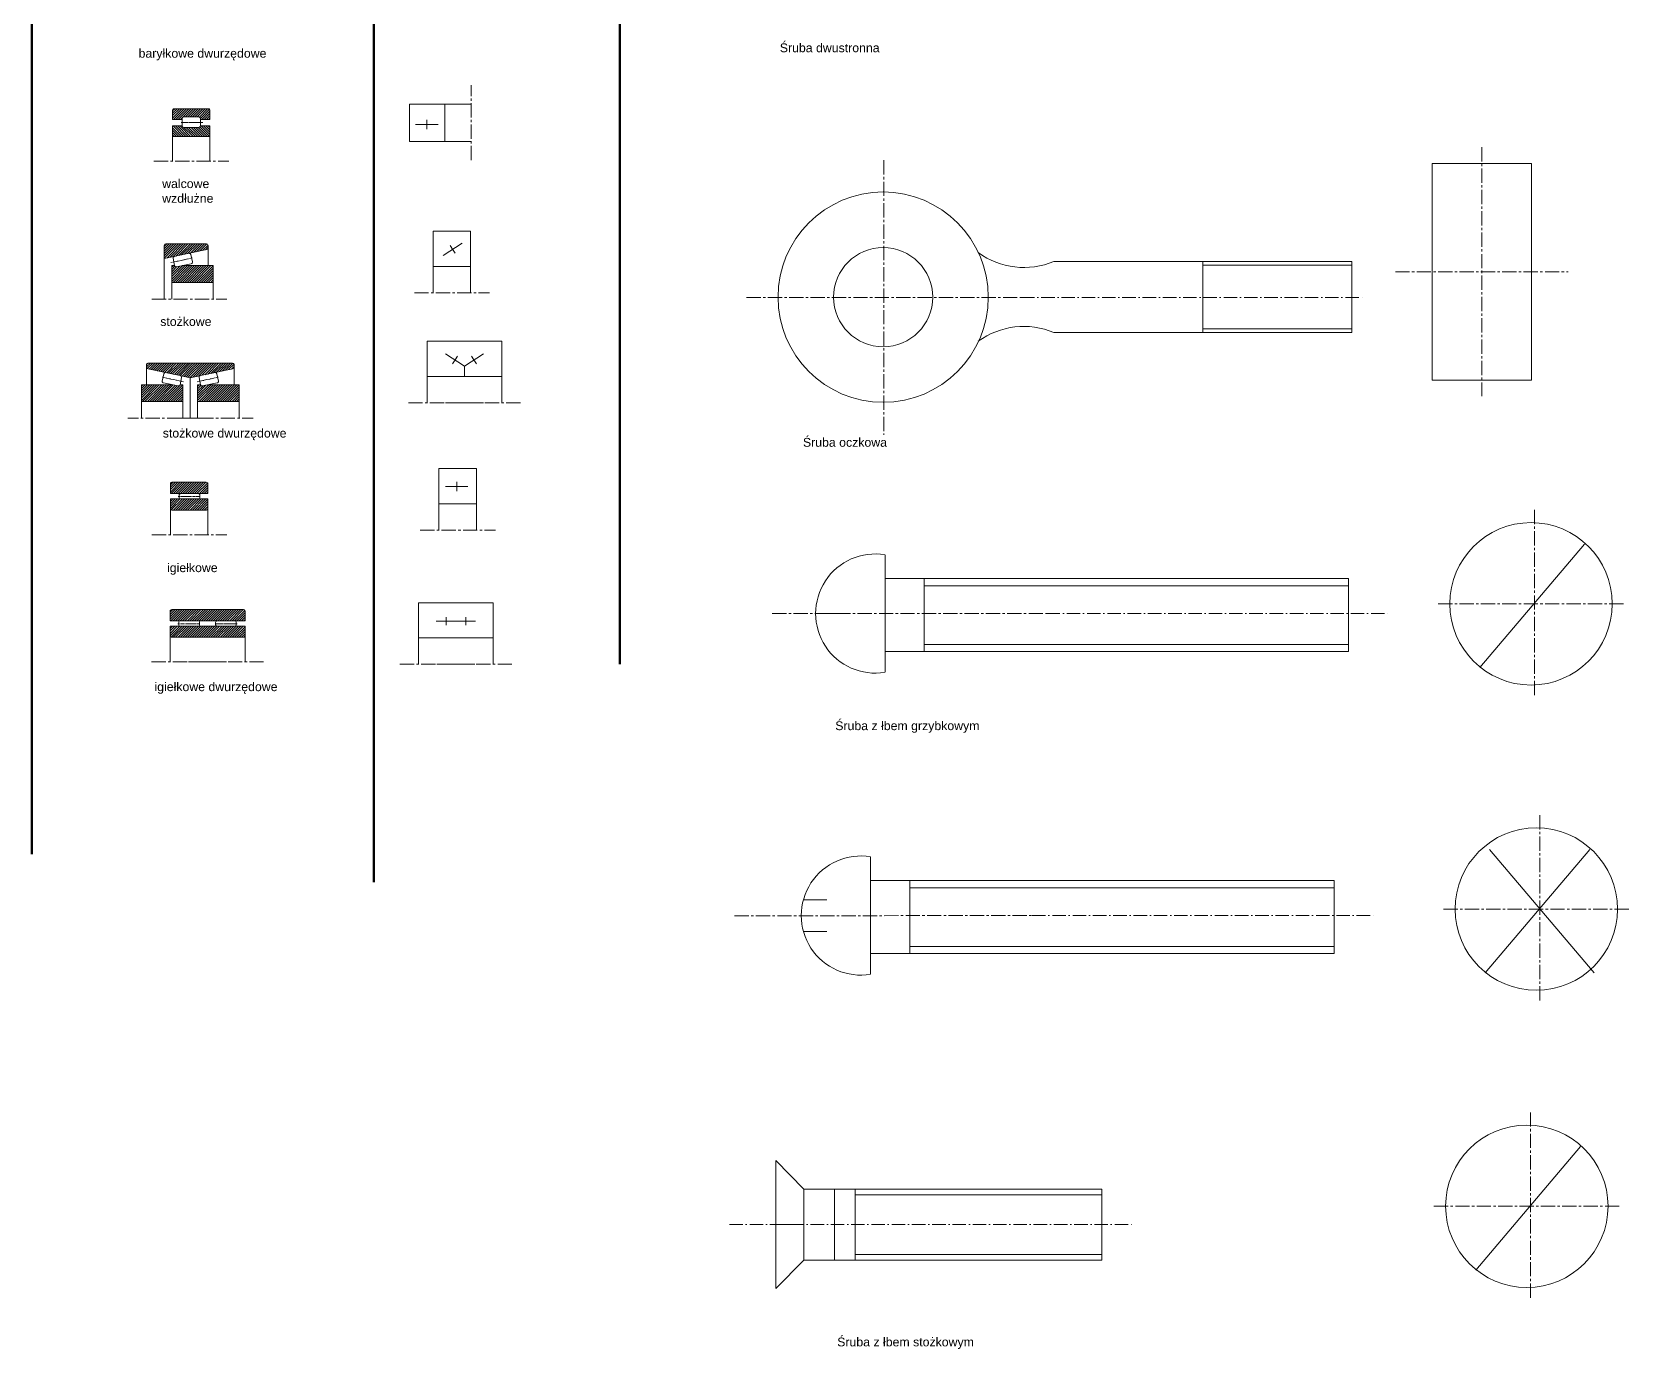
# Model space of a CAD drawing. Header units: millimetres. Extents: x 271 to 5931, y -2947 to 693.
# Drawn here: x 1457 to 3592, y -2947 to -1188 of the extents above; entities that cross this region are included whole.
import ezdxf

# ---------------------------------------------------------------- set-up
doc = ezdxf.new("R2010")
doc.units = ezdxf.units.MM
doc.linetypes.add('ACAD_ISO10W100', pattern=[18, 12, -3, 0, -3])
doc.linetypes.add('CENTER2', pattern=[28.575, 19.05, -3.175, 3.175, -3.175])
for name, color, linetype, lineweight in [('0.1', 1, 'Continuous', 30), ('cienka ciagla', 7, 'Continuous', 18), ('cienka punktowa', 7, 'ACAD_ISO10W100', 18)]:
    doc.layers.add(name, color=color, linetype=linetype, lineweight=lineweight)
doc.styles.get("Standard").update_dxf_attribs({"font": 'arial.ttf'})
pattern_1 = [(45, (34.774, -159.2232), (-1.5715448, 1.5715448), [])]
pattern_2 = [(45, (-0.3386, -170.004), (-1.5715448, 1.5715448), [])]

msp = doc.modelspace()

# ---------------------------------------------------------------- hatches: boundary and pattern name
at = {"layer": 'cienka ciagla', "lineweight": 18}
h = msp.add_hatch(dxfattribs=at)
h.set_pattern_fill('ANSI31', scale=0.7)
h.set_pattern_definition([(45, (4.472, -658.5669), (-1.5715448, 1.5715448), [])])
h.paths.add_polyline_path([(1695.4, -1292.4, 0.414214), (1693.4, -1290.4), (1647.4, -1290.4, 0.414214), (1645.4, -1292.4), (1645.4, -1304.5), (1658.3, -1304.5), (1658.3, -1303.2, -0.414214), (1660.3, -1301.2), (1680.6, -1301.2, -0.414214), (1682.6, -1303.2), (1682.6, -1304.5), (1695.4, -1304.5)])
h = msp.add_hatch(dxfattribs=at)
h.set_pattern_fill('ANSI31', scale=0.7, angle=90)
h.set_pattern_definition([(135, (4.472, -658.5669), (-1.5715448, -1.5715448), [])])
h.paths.add_polyline_path([(1695.4, -1313.2), (1682.6, -1313.2), (1682.6, -1313.2, -0.414214), (1680.6, -1315.2), (1660.3, -1315.2, -0.414214), (1658.3, -1313.2), (1658.3, -1313.2), (1645.4, -1313.2), (1645.4, -1325.3, 0.414214), (1647.4, -1327.3), (1693.4, -1327.3, 0.414214), (1695.4, -1325.3)])
h = msp.add_hatch(dxfattribs=at)
h.set_pattern_fill('ANSI31', scale=0.7)
h.paths.add_polyline_path([(1699.7, -1499.8), (1658.1, -1499.8), (1650.5, -1501.4, -0.414214), (1648.1, -1499.8), (1644.2, -1499.8), (1644.2, -1514.4), (1644.2, -1522.2), (1699.7, -1522.2)])
h.paths.add_polyline_path([(1692.8, -1472.8, 0.414214), (1690.8, -1470.8), (1636.3, -1470.8, 0.414214), (1634.3, -1472.8), (1634.3, -1490.5), (1642.8, -1488.7), (1647.2, -1487.7, -0.060034), (1647.6, -1487.6), (1654.9, -1486.1), (1692.8, -1478.1)])
h = msp.add_hatch(dxfattribs=at)
h.set_pattern_fill('ANSI31', scale=0.7)
h.set_pattern_definition(pattern_1)
h.paths.add_polyline_path([(1603.8, -1659.1), (1603.8, -1681.4), (1659.3, -1681.4), (1659.3, -1673.6), (1659.3, -1659.1), (1655.4, -1659.1, -0.414214), (1653, -1660.6), (1645.3, -1659.1)])
h.paths.add_polyline_path([(1612.7, -1630.1, 0.414214), (1610.7, -1632.1), (1610.7, -1637.3), (1648.6, -1645.3), (1655.8, -1646.8, -0.060034), (1656.3, -1647), (1660.7, -1647.9), (1669.1, -1649.7), (1669.1, -1632.1, 0.414214), (1667.1, -1630.1)])
h = msp.add_hatch(dxfattribs=at)
h.set_pattern_fill('ANSI31', scale=0.7)
h.set_pattern_definition(pattern_1)
h.paths.add_polyline_path([(1692.9, -1659.1), (1685.2, -1660.6, -0.414214), (1682.9, -1659.1), (1678.9, -1659.1), (1678.9, -1673.6), (1678.9, -1681.4), (1734.5, -1681.4), (1734.5, -1659.1)])
h.paths.add_polyline_path([(1671.1, -1630.1, 0.414214), (1669.1, -1632.1), (1669.1, -1649.7), (1677.5, -1647.9), (1682, -1647, -0.060034), (1682.4, -1646.8), (1689.7, -1645.3), (1727.6, -1637.3), (1727.6, -1632.1, 0.414214), (1725.6, -1630.1)])
h = msp.add_hatch(dxfattribs=at)
h.set_pattern_fill('ANSI31', scale=0.7)
h.paths.add_polyline_path([(1692.5, -1791.4, 0.414214), (1690.5, -1789.4), (1644.5, -1789.4, 0.414214), (1642.5, -1791.4), (1642.5, -1803.6), (1642.5, -1804.5), (1656.1, -1804.5), (1679.8, -1804.5), (1692.5, -1804.5), (1692.5, -1803.6)])
h.paths.add_polyline_path([(1692.5, -1812.2), (1692.5, -1811.5), (1679.8, -1811.5), (1656.1, -1811.5), (1642.5, -1811.5), (1642.5, -1812.2), (1642.5, -1824.4, 0.414214), (1644.5, -1826.4), (1690.5, -1826.4, 0.414214), (1692.5, -1824.4)])
h = msp.add_hatch(dxfattribs=at)
h.set_pattern_fill('ANSI31', scale=0.7)
h.set_pattern_definition(pattern_2)
h.paths.add_polyline_path([(1692.2, -1961.4, 0.414214), (1690.2, -1959.4), (1644.2, -1959.4, 0.414214), (1642.2, -1961.4), (1642.2, -1973.6), (1642.2, -1974.5), (1655.7, -1974.5), (1679.5, -1974.5), (1692.2, -1974.5), (1692.2, -1973.6)])
h.paths.add_polyline_path([(1692.2, -1982.2), (1692.2, -1981.6), (1679.5, -1981.6), (1655.7, -1981.6), (1642.1, -1981.6), (1642.2, -1982.2), (1642.2, -1994.4, 0.414214), (1644.2, -1996.4), (1690.2, -1996.4, 0.414214), (1692.2, -1994.4)])
h = msp.add_hatch(dxfattribs=at)
h.set_pattern_fill('ANSI31', scale=0.7)
h.set_pattern_definition(pattern_2)
h.paths.add_polyline_path([(1694.2, -1959.4, 0.414214), (1692.2, -1961.4), (1692.2, -1973.6), (1692.2, -1974.5), (1704.9, -1974.5), (1728.6, -1974.5), (1742.2, -1974.5), (1742.2, -1973.6), (1742.2, -1961.4, 0.414214), (1740.2, -1959.4)])
h.paths.add_polyline_path([(1740.2, -1996.4, 0.414214), (1742.2, -1994.4), (1742.2, -1982.2), (1742.2, -1981.6), (1728.6, -1981.6), (1704.9, -1981.6), (1692.2, -1981.6), (1692.2, -1982.2), (1692.2, -1994.4, 0.414214), (1694.2, -1996.4)])

# ---------------------------------------------------------------- linework, layer by layer
at = {"layer": '0.1', "lineweight": 18}
for points in [[(1658.3, -1304.5), (1645.4, -1304.5), (1645.4, -1292.4, -0.414214), (1647.4, -1290.4), (1693.4, -1290.4, -0.414214), (1695.4, -1292.4), (1695.4, -1304.5), (1682.6, -1304.5)], [(1682.6, -1313.2), (1695.4, -1313.2), (1695.4, -1325.3, -0.414214), (1693.4, -1327.3), (1647.4, -1327.3, -0.414214), (1645.4, -1325.3), (1645.4, -1313.2), (1658.3, -1313.2)], [(1642.5, -1803.6), (1642.5, -1791.4, -0.414214), (1644.5, -1789.4), (1690.5, -1789.4, -0.414214), (1692.5, -1791.4), (1692.5, -1803.6)], [(1692.5, -1812.2), (1692.5, -1824.4, -0.414214), (1690.5, -1826.4), (1644.5, -1826.4, -0.414214), (1642.5, -1824.4), (1642.5, -1812.2)], [(1642.2, -1973.6), (1642.2, -1961.4, -0.414214), (1644.2, -1959.4), (1690.2, -1959.4)], [(1742.2, -1973.6), (1742.2, -1961.4, 0.414214), (1740.2, -1959.4), (1694.2, -1959.4)], [(1690.2, -1996.4), (1644.2, -1996.4, -0.414214), (1642.2, -1994.4), (1642.2, -1982.2)], [(1694.2, -1996.4), (1740.2, -1996.4, 0.414214), (1742.2, -1994.4), (1742.2, -1982.2)]]:
    msp.add_lwpolyline(points, format="xyb", dxfattribs=at)
at = {"layer": 'cienka ciagla', "lineweight": 50}
for p, q in [((1914.4, 582.7), (1914.4, -2323.4)), ((1457.5, 552.5), (1457.5, -2286.2)), ((2242.9, 524.2), (2242.9, -2032.3))]:
    msp.add_line(p, q, dxfattribs=at)
at = {"layer": 'cienka ciagla', "color": 1, "lineweight": 18}
for p, q in [((2009.3, -1284.1), (2044.3, -1284.1)), ((1645.4, -1325.3), (1645.4, -1360.3)), ((1695.4, -1325.3), (1695.4, -1360.3)), ((2009.3, -1334.2), (2044.3, -1334.2)), ((1690.8, -1470.8), (1636.3, -1470.8)), ((1634.3, -1490.5), (1634.3, -1472.8)), ((1642.8, -1488.7), (1634.3, -1490.5)), ((1634.3, -1490.5), (1634.3, -1544.5)), ((1642.8, -1488.7), (1647.2, -1487.7)), ((1654.9, -1486.1), (1692.8, -1478.1)), ((1692.8, -1478.1), (1692.8, -1472.8)), ((1692.8, -1478.1), (1692.8, -1499.8)), ((1648.1, -1499.8), (1644.2, -1499.8)), ((1644.2, -1499.8), (1644.2, -1514.4)), ((1644.2, -1514.4), (1644.2, -1544.5)), ((1658.1, -1499.8), (1699.7, -1499.8)), ((1699.7, -1499.8), (1699.7, -1544.5)), ((1993.4, -1501.1), (1993.4, -1536.1)), ((2043.5, -1501.1), (2043.5, -1536.1)), ((3022.1, -1494.3), (3022.1, -1589.2)), ((3140.3, -1499.2), (3022.1, -1499.2)), ((3140.3, -1499.2), (3221.1, -1499.2)), ((1699.7, -1522.2), (1644.2, -1522.2)), ((3022.1, -1584.3), (3221.1, -1584.3)), ((1610.7, -1637.3), (1610.7, -1632.1)), ((1648.6, -1645.3), (1610.7, -1637.3)), ((1610.7, -1637.3), (1610.7, -1659.1)), ((1612.7, -1630.1), (1667.1, -1630.1)), ((1667.1, -1630.1), (1671.1, -1630.1)), ((1725.6, -1630.1), (1671.1, -1630.1)), ((1689.7, -1645.3), (1727.6, -1637.3)), ((1727.6, -1637.3), (1727.6, -1632.1)), ((1727.6, -1637.3), (1727.6, -1659.1)), ((1645.3, -1659.1), (1603.8, -1659.1)), ((1603.8, -1659.1), (1603.8, -1703.7)), ((1655.4, -1659.1), (1659.3, -1659.1)), ((1660.7, -1647.9), (1656.3, -1647)), ((1659.3, -1659.1), (1659.3, -1673.6)), ((1660.7, -1647.9), (1669.1, -1649.7)), ((1677.5, -1647.9), (1669.1, -1649.7)), ((1669.1, -1649.7), (1669.1, -1703.7)), ((1669.1, -1649.7), (1669.1, -1703.7)), ((1677.5, -1647.9), (1682, -1647)), ((1682.9, -1659.1), (1678.9, -1659.1)), ((1678.9, -1659.1), (1678.9, -1673.6)), ((1692.9, -1659.1), (1734.5, -1659.1)), ((1734.5, -1659.1), (1734.5, -1703.7)), ((1985.4, -1648.1), (1985.4, -1683.1)), ((2085.4, -1648.1), (2085.4, -1683.1)), ((1603.8, -1681.4), (1659.3, -1681.4)), ((1659.3, -1673.6), (1659.3, -1703.7)), ((1678.9, -1673.6), (1678.9, -1703.7)), ((1734.5, -1681.4), (1678.9, -1681.4)), ((1642.5, -1804.5), (1642.5, -1803.6)), ((1656.1, -1804.5), (1642.5, -1804.5)), ((1656.1, -1811.5), (1642.5, -1811.5)), ((1642.5, -1811.5), (1642.5, -1812.2)), ((1679.8, -1804.5), (1692.5, -1804.5)), ((1679.8, -1811.5), (1692.5, -1811.5)), ((1692.5, -1804.5), (1692.5, -1803.6)), ((1692.5, -1811.5), (1692.5, -1812.2)), ((1642.5, -1824.4), (1642.5, -1859.4)), ((1692.5, -1824.4), (1692.5, -1859.4)), ((2001.4, -1818.2), (2001.4, -1853.2)), ((2051.4, -1818.2), (2051.4, -1853.2)), ((3392.4, -2037), (3532.2, -1871.9)), ((2597.4, -1886.2), (2597.4, -2043.2)), ((2649.7, -1917.7), (2649.7, -2015.6)), ((2649.4, -1927.5), (3216.7, -1927.5)), ((1690.2, -1959.4), (1694.2, -1959.4)), ((1655.7, -1981.6), (1642.1, -1981.6)), ((1642.1, -1981.6), (1642.2, -1982.2)), ((1642.2, -1974.5), (1642.2, -1973.6)), ((1655.7, -1974.5), (1642.2, -1974.5)), ((1679.5, -1974.5), (1692.2, -1974.5)), ((1679.5, -1981.6), (1692.2, -1981.6)), ((1704.9, -1974.5), (1692.2, -1974.5)), ((1704.9, -1981.6), (1692.2, -1981.6)), ((1728.6, -1974.5), (1742.2, -1974.5)), ((1728.6, -1981.6), (1742.2, -1981.6)), ((1742.2, -1974.5), (1742.2, -1973.6)), ((1742.2, -1981.6), (1742.2, -1982.2)), ((2504.8, -1964.7), (2539.1, -1964.7)), ((1642.2, -1994.4), (1642.2, -2029.4)), ((1690.2, -1996.4), (1694.2, -1996.4)), ((1742.2, -1994.4), (1742.2, -2029.4)), ((1974, -1997.3), (1974, -2032.3)), ((2074, -1997.3), (2074, -2032.3)), ((2649.4, -2006), (3216.7, -2006)), ((3399.5, -2444.9), (3539.3, -2279.8)), ((3544.9, -2444.9), (3405.1, -2279.8)), ((2578.2, -2289.7), (2578.2, -2446.7)), ((2630.5, -2321.2), (2630.5, -2419.1)), ((2487.9, -2347.3), (2519.7, -2347.3)), ((2630.2, -2331), (3197.5, -2331)), ((2487.9, -2389.6), (2519.7, -2389.6)), ((2630.2, -2409.5), (3197.5, -2409.5)), ((3386.9, -2842), (3526.6, -2676.9)), ((2489, -2733.7), (2451.6, -2695.6)), ((2451.6, -2866.6), (2451.6, -2695.6)), ((2530.1, -2733.6), (2530.1, -2828.5)), ((2557.3, -2733.7), (2557.3, -2828.5)), ((2557.3, -2741.1), (2887.1, -2741.1)), ((2451.6, -2781.1), (2472.6, -2781.1)), ((2489, -2828.5), (2451.6, -2866.6)), ((2557.3, -2821.1), (2887.1, -2821.1))]:
    msp.add_line(p, q, dxfattribs=at)
at = {"layer": 'cienka ciagla', "lineweight": 18}
for p, q in [((1970.2, -1311.3), (2000.2, -1311.3)), ((1985.2, -1305.2), (1985.2, -1311.3)), ((1985.2, -1317.4), (1985.2, -1311.3)), ((2006.9, -1486.2), (2032.2, -1469.9)), ((2016.3, -1473), (2019.6, -1478.1)), ((2022.9, -1483.2), (2019.6, -1478.1)), ((2010.1, -1617.7), (2035.4, -1634)), ((2026.1, -1620.8), (2022.8, -1625.9)), ((2060.7, -1617.7), (2035.4, -1634)), ((2044.8, -1620.8), (2048, -1625.9)), ((2019.5, -1631), (2022.8, -1625.9)), ((2035.4, -1634), (2035.4, -1648.1)), ((2051.3, -1631), (2048, -1625.9)), ((2025.1, -1788.9), (2025.1, -1794.9)), ((2010, -1794.9), (2040.1, -1794.9)), ((2025.1, -1801), (2025.1, -1794.9)), ((1997.6, -1975), (2024, -1975)), ((2010.8, -1969.6), (2010.8, -1975)), ((2010.8, -1980.3), (2010.8, -1975)), ((2050.4, -1975), (2024, -1975)), ((2037.2, -1969.6), (2037.2, -1975)), ((2037.2, -1980.3), (2037.2, -1975))]:
    msp.add_line(p, q, dxfattribs=at)
at = {"layer": 'cienka ciagla', "linetype": 'ACAD_ISO10W100', "lineweight": 18, "ltscale": 1.5}
for p, q in [((2779, -1542.6), (3236.3, -1542.6)), ((2813.2, -1964.7), (3270.6, -1964.7)), ((2794, -2368.2), (3251.4, -2368.2)), ((2389.5, -2781.1), (2928.3, -2781.1))]:
    msp.add_line(p, q, dxfattribs=at)
at = {"layer": 'cienka ciagla', "color": 1, "lineweight": 18}
for points in [[(1660.3, -1301.2), (1680.6, -1301.2, -0.414214), (1682.6, -1303.2), (1682.6, -1313.2, -0.414214), (1680.6, -1315.2), (1660.3, -1315.2, -0.414214), (1658.3, -1313.2), (1658.3, -1303.2, -0.414214)], [(1656.1, -1804.5), (1679.8, -1804.5, -0.414214), (1681.8, -1806.5), (1681.8, -1809.5, -0.414214), (1679.8, -1811.5), (1656.1, -1811.5, -0.414214), (1654.1, -1809.5), (1654.1, -1806.5, -0.414214)], [(1655.7, -1974.5), (1679.5, -1974.5, -0.414214), (1681.5, -1976.5), (1681.5, -1979.6, -0.414214), (1679.5, -1981.6), (1655.7, -1981.6, -0.414214), (1653.7, -1979.6), (1653.7, -1976.5, -0.414214)], [(1728.6, -1974.5), (1704.9, -1974.5, 0.414214), (1702.9, -1976.5), (1702.9, -1979.6, 0.414214), (1704.9, -1981.6), (1728.6, -1981.6, 0.414214), (1730.6, -1979.6), (1730.6, -1976.5, 0.414214)]]:
    msp.add_lwpolyline(points, format="xyb", close=True, dxfattribs=at)
for points in [[(2009.3, -1334.2), (2009.3, -1284.1), (1962.2, -1284.1), (1962.2, -1334.2)], [(3328.3, -1363.3), (3461.2, -1363.3), (3461.2, -1652.8), (3328.3, -1652.8)], [(1993.4, -1501.1), (2043.5, -1501.1), (2043.5, -1454), (1993.4, -1454)], [(2001.4, -1818.2), (2051.4, -1818.2), (2051.4, -1771.1), (2001.4, -1771.1)], [(2597.4, -1917.7), (3216.7, -1917.7), (3216.7, -2015.6), (2597.4, -2015.6)], [(2578.2, -2321.2), (3197.5, -2321.2), (3197.5, -2419.1), (2578.2, -2419.1)], [(2489, -2733.7), (2887.1, -2733.7), (2887.1, -2828.5), (2489, -2828.5)]]:
    msp.add_lwpolyline(points, close=True, dxfattribs=at)
for points in [[(1667.5, -1483.5, -0.384071), (1669.9, -1485.1), (1671.9, -1495, -0.414214), (1670.3, -1497.3), (1650.5, -1501.4, -0.414214), (1648.1, -1499.8), (1646.1, -1490, -0.414214), (1647.6, -1487.6), (1654.9, -1486.1)], [(1636, -1642.7, 0.384071), (1633.6, -1644.3), (1631.6, -1654.2, 0.414214), (1633.2, -1656.6), (1653, -1660.6, 0.414214), (1655.4, -1659.1), (1657.4, -1649.2, 0.414214), (1655.8, -1646.8), (1648.6, -1645.3)], [(1702.2, -1642.7, -0.384071), (1704.6, -1644.3), (1706.6, -1654.2, -0.414214), (1705.1, -1656.6), (1685.2, -1660.6, -0.414214), (1682.9, -1659.1), (1680.9, -1649.2, -0.414214), (1682.4, -1646.8), (1689.7, -1645.3)]]:
    msp.add_lwpolyline(points, format="xyb", dxfattribs=at)
for points in [[(2823.1, -1494.3), (3221.1, -1494.3), (3221.1, -1589.2), (2823.1, -1589.2)], [(2035.4, -1601), (1985.4, -1601), (1985.4, -1648.1), (2035.4, -1648.1)], [(2035.4, -1601), (2085.4, -1601), (2085.4, -1648.1), (2035.4, -1648.1)], [(2024, -1950.2), (1974, -1950.2), (1974, -1997.3), (2024, -1997.3)], [(2024, -1950.2), (2074, -1950.2), (2074, -1997.3), (2024, -1997.3)]]:
    msp.add_lwpolyline(points, dxfattribs=at)
for centre, radius in [((2594.9, -1542), 140.5), ((2594.9, -1542), 66.3), ((3460.6, -1951.7), 108.5), ((3467.7, -2359.5), 108.5), ((3455, -2756.6), 108.5)]:
    msp.add_circle(centre, radius, dxfattribs=at)
for centre, radius, start, end in [((1636.3, -1472.8), 2, 90, 180), ((1690.8, -1472.8), 2, 0, 90), ((2782.9, -1398.9), 103.5, 233.9035, 292.8164), ((2782.9, -1684.6), 103.5, 67.1836, 126.0965), ((1612.7, -1632.1), 2, 90, 180), ((1725.6, -1632.1), 2, 0, 90), ((2584.3, -1964.7), 79.6, 80.5547, 279.4453), ((2565.1, -2368.2), 79.6, 80.5547, 279.4453)]:
    msp.add_arc(centre, radius, start, end, dxfattribs=at)
at = {"layer": 'cienka punktowa', "linetype": 'CENTER2', "lineweight": 18}
for p, q in [((2044.3, -1359.1), (2044.3, -1258.8)), ((3394.7, -1341.5), (3394.7, -1674.5)), ((1620.4, -1360.3), (1720.7, -1360.3)), ((2595.6, -1359.2), (2595.6, -1726)), ((3279.3, -1508), (3510.2, -1508)), ((1968.5, -1536.1), (2068.8, -1536.1)), ((1617.9, -1544.5), (1718.1, -1544.5)), ((2412.2, -1542.6), (2779, -1542.6)), ((1960.5, -1683.1), (2060.7, -1683.1)), ((2110.3, -1683.1), (2010.1, -1683.1)), ((1685.6, -1703.7), (1585.4, -1703.7)), ((1652.6, -1703.7), (1752.9, -1703.7)), ((3465.4, -1826.1), (3465.4, -2074.1)), ((1976.4, -1853.2), (2076.7, -1853.2)), ((1617.6, -1859.4), (1717.8, -1859.4)), ((3336.5, -1951.7), (3584.5, -1951.7)), ((2446.5, -1964.7), (2813.2, -1964.7)), ((1617.3, -2029.4), (1717.5, -2029.4)), ((1767.1, -2029.4), (1666.9, -2029.4)), ((1949.1, -2032.3), (2049.3, -2032.3)), ((2098.9, -2032.3), (1998.7, -2032.3)), ((3472.5, -2234), (3472.5, -2482)), ((2396.4, -2368.5), (2794.8, -2368.2)), ((3343.6, -2359.5), (3591.6, -2359.5)), ((3459.8, -2631.1), (3459.8, -2879.1)), ((3330.9, -2756.6), (3578.9, -2756.6))]:
    msp.add_line(p, q, dxfattribs=at)
at = {"layer": 'cienka punktowa', "linetype": 'CENTER2', "lineweight": 18, "ltscale": 0.2}
for p, q in [((1670.4, -1308.8), (1656.7, -1308.8)), ((1670.4, -1308.8), (1686, -1308.8)), ((1656.7, -1493), (1643.3, -1495.9)), ((1656.7, -1493), (1671.9, -1489.6)), ((1646.8, -1652.2), (1631.5, -1648.8)), ((1646.8, -1652.2), (1660.2, -1655.2)), ((1691.4, -1652.2), (1678.1, -1655.2)), ((1691.4, -1652.2), (1706.7, -1648.8)), ((1666.6, -1808.4), (1653, -1808.4)), ((1666.6, -1808.4), (1682.3, -1808.4)), ((1666.3, -1978.4), (1652.6, -1978.4)), ((1666.3, -1978.4), (1682, -1978.4)), ((1718.1, -1978.4), (1702.4, -1978.4)), ((1718.1, -1978.4), (1731.7, -1978.4))]:
    msp.add_line(p, q, dxfattribs=at)

# ---------------------------------------------------------------- texts
at = {"layer": 'cienka ciagla', "lineweight": 18, "attachment_point": 1}
for s, insert, char_height in [('baryłkowe dwurzędowe', (1600, -1210.3), 11.765), ('stożkowe', (1628.9, -1568.7), 11.77), ('stożkowe dwurzędowe', (1632.3, -1717.8), 11.765), ('igiełkowe', (1638, -1897.6), 11.77), ('igiełkowe dwurzędowe', (1621.2, -2056.6), 11.765)]:
    msp.add_mtext(s, dxfattribs=dict(at, insert=insert, char_height=char_height))
at = {"layer": 'cienka ciagla', "color": 1, "lineweight": 18, "char_height": 11.765, "attachment_point": 1}
for s, insert in [('{\\C256;Śruba dwustronna}', (2456.8, -1203)), ('{\\C256;Śruba oczkowa}', (2487.7, -1730.1)), ('{\\C256;Śruba z łbem grzybkowym}', (2530.9, -2108.7)), ('{\\C256;Śruba z łbem stożkowym}', (2533.5, -2932))]:
    msp.add_mtext(s, dxfattribs=dict(at, insert=insert))
at = {"layer": 'cienka ciagla', "lineweight": 18, "insert": (1631.5, -1384.5), "char_height": 11.765, "width": 62.301, "attachment_point": 1}
msp.add_mtext('walcowe wzdłużne', dxfattribs=at)

doc.saveas('drawing.dxf')
